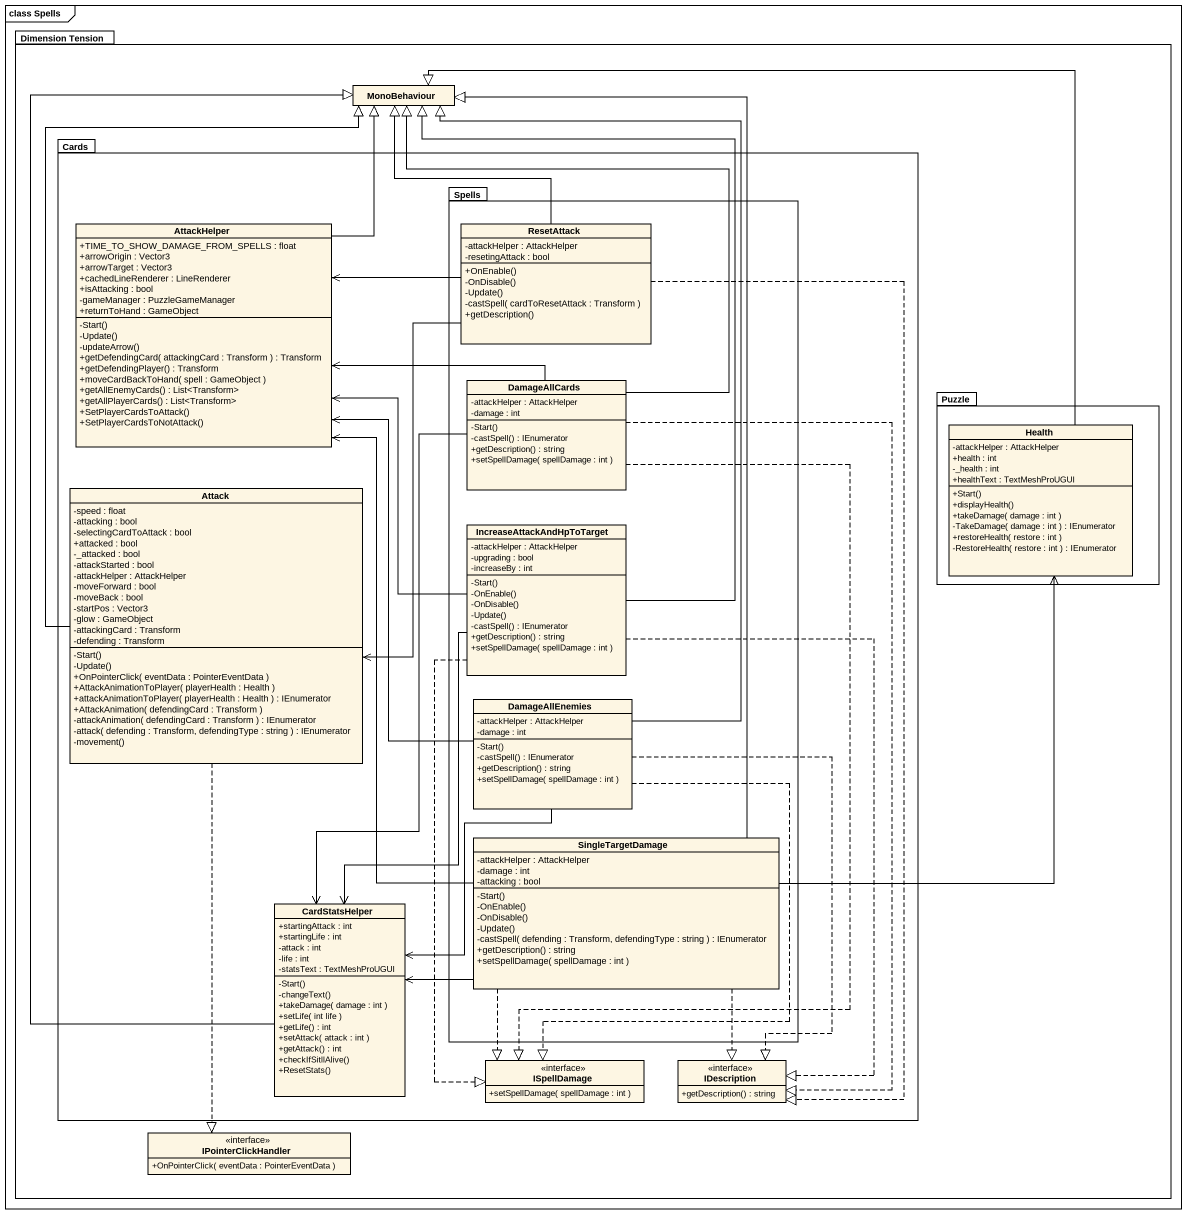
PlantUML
@startuml
mainframe class Spells
hide circle
hide empty members
skinparam classAttributeIconSize 0
package "Dimension Tension" as Dimension_Tension {
  class MonoBehaviour
  package Cards {
    package Spells {
      class ResetAttack {
        -attackHelper : AttackHelper
        -resetingAttack : bool
        +OnEnable()
        -OnDisable()
        -Update()
        -castSpell( cardToResetAttack : Transform )
        +getDescription()
      }
      class DamageAllCards {
        -attackHelper : AttackHelper
        -damage : int
        -Start()
        -castSpell() : IEnumerator
        +getDescription() : string
        +setSpellDamage( spellDamage : int )
      }
      class IncreaseAttackAndHpToTarget {
        -attackHelper : AttackHelper
        -upgrading : bool
        -increaseBy : int
        -Start()
        -OnEnable()
        -OnDisable()
        -Update()
        -castSpell() : IEnumerator
        +getDescription() : string
        +setSpellDamage( spellDamage : int )
      }
      class DamageAllEnemies {
        -attackHelper : AttackHelper
        -damage : int
        -Start()
        -castSpell() : IEnumerator
        +getDescription() : string
        +setSpellDamage( spellDamage : int )
      }
      class SingleTargetDamage {
        -attackHelper : AttackHelper
        -damage : int
        -attacking : bool
        -Start()
        -OnEnable()
        -OnDisable()
        -Update()
        -castSpell( defending : Transform, defendingType : string ) : IEnumerator
        +getDescription() : string
        +setSpellDamage( spellDamage : int )
      }
    }
    class AttackHelper {
      +TIME_TO_SHOW_DAMAGE_FROM_SPELLS : float
      +arrowOrigin : Vector3
      +arrowTarget : Vector3
      +cachedLineRenderer : LineRenderer
      +isAttacking : bool
      -gameManager : PuzzleGameManager
      +returnToHand : GameObject
      -Start()
      -Update()
      -updateArrow()
      +getDefendingCard( attackingCard : Transform ) : Transform
      +getDefendingPlayer() : Transform
      +moveCardBackToHand( spell : GameObject )
      +getAllEnemyCards() : List<Transform>
      +getAllPlayerCards() : List<Transform>
      +SetPlayerCardsToAttack()
      +SetPlayerCardsToNotAttack()
    }
    class Attack {
      -speed : float
      -attacking : bool
      -selectingCardToAttack : bool
      +attacked : bool
      -_attacked : bool
      -attackStarted : bool
      -attackHelper : AttackHelper
      -moveForward : bool
      -moveBack : bool
      -startPos : Vector3
      -glow : GameObject
      -attackingCard : Transform
      -defending : Transform
      -Start()
      -Update()
      +OnPointerClick( eventData : PointerEventData )
      +AttackAnimationToPlayer( playerHealth : Health )
      +attackAnimationToPlayer( playerHealth : Health ) : IEnumerator
      +AttackAnimation( defendingCard : Transform )
      -attackAnimation( defendingCard : Transform ) : IEnumerator
      -attack( defending : Transform, defendingType : string ) : IEnumerator
      -movement()
    }
    class CardStatsHelper {
      +startingAttack : int
      +startingLife : int
      -attack : int
      -life : int
      -statsText : TextMeshProUGUI
      -Start()
      -changeText()
      +takeDamage( damage : int )
      +setLife( int life )
      +getLife() : int
      +setAttack( attack : int )
      +getAttack() : int
      +checkIfSitllAlive()
      +ResetStats()
    }
    interface ISpellDamage {
      +setSpellDamage( spellDamage : int )
    }
    interface IDescription {
      +getDescription() : string
    }
  }
  package Puzzle {
    class Health {
      -attackHelper : AttackHelper
      +health : int
      -_health : int
      +healthText : TextMeshProUGUI
      +Start()
      +displayHealth()
      +takeDamage( damage : int )
      -TakeDamage( damage : int ) : IEnumerator
      +restoreHealth( restore : int )
      -RestoreHealth( restore : int ) : IEnumerator
    }
  }
  interface IPointerClickHandler {
    +OnPointerClick( eventData : PointerEventData )
  }
}
AttackHelper -up-|> MonoBehaviour
ResetAttack -up-|> MonoBehaviour
ResetAttack -left-> AttackHelper
ResetAttack --> Attack
ResetAttack ..|> IDescription
DamageAllCards -up-|> MonoBehaviour
DamageAllCards -left-> AttackHelper
DamageAllCards --> CardStatsHelper
DamageAllCards ..|> ISpellDamage
DamageAllCards ..|> IDescription
Health -up-|> MonoBehaviour
Attack -up-|> MonoBehaviour
Attack ..|> IPointerClickHandler
IncreaseAttackAndHpToTarget -up-|> MonoBehaviour
IncreaseAttackAndHpToTarget -up-> AttackHelper
IncreaseAttackAndHpToTarget --> CardStatsHelper
IncreaseAttackAndHpToTarget ..|> ISpellDamage
IncreaseAttackAndHpToTarget ..|> IDescription
DamageAllEnemies -up-|> MonoBehaviour
DamageAllEnemies -up-> AttackHelper
DamageAllEnemies --> CardStatsHelper
DamageAllEnemies ..|> ISpellDamage
DamageAllEnemies ..|> IDescription
SingleTargetDamage -up-|> MonoBehaviour
SingleTargetDamage -up-> AttackHelper
SingleTargetDamage -up-> Health
SingleTargetDamage -left-> CardStatsHelper
SingleTargetDamage ..|> ISpellDamage
SingleTargetDamage ..|> IDescription
CardStatsHelper -up-|> MonoBehaviour
@enduml
